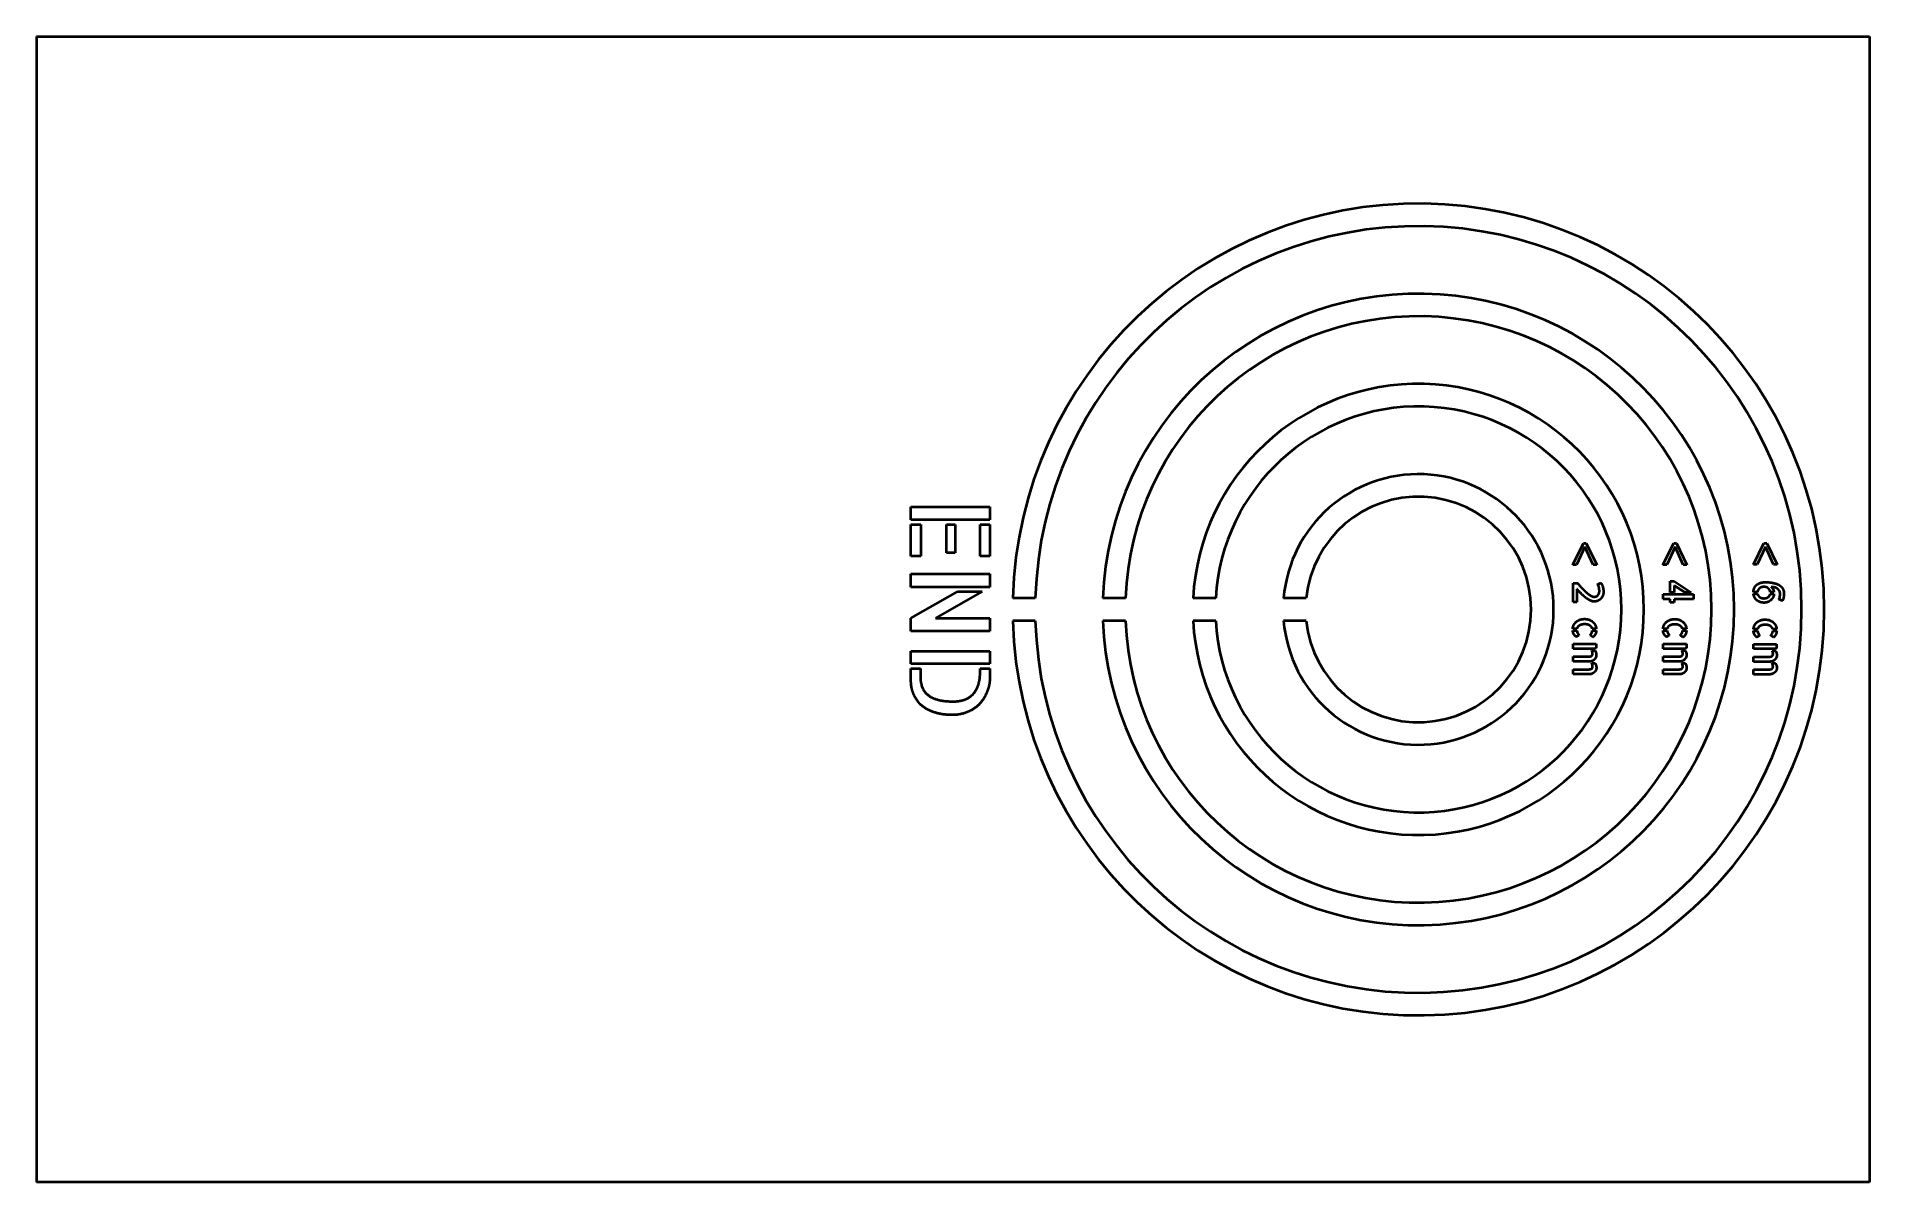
# Model space of a CAD drawing. Header units: inches. Extents: x 6 to 22, y -20 to -10.
import ezdxf

# ---------------------------------------------------------------- set-up
doc = ezdxf.new("R2010")
doc.units = ezdxf.units.IN
doc.header["$MEASUREMENT"] = 0
doc.layers.add('Visible', color=7, linetype='Continuous', lineweight=40)

msp = doc.modelspace()

# ---------------------------------------------------------------- linework, layer by layer
at = {"layer": 'Visible'}
for p, q in [((6, -10.039), (22, -10.039)), ((6, -10.039), (6, -20.039)), ((22, -10.039), (22, -20.039)), ((13.633, -14.144), (14.323, -14.144)), ((13.633, -14.258), (13.633, -14.144)), ((14.323, -14.144), (14.323, -14.258)), ((14.323, -14.258), (13.633, -14.258)), ((13.633, -14.297), (13.718, -14.297)), ((13.633, -14.575), (13.633, -14.297)), ((13.718, -14.297), (13.718, -14.575)), ((13.944, -14.546), (13.944, -14.297)), ((13.944, -14.297), (14.02, -14.297)), ((14.02, -14.297), (14.02, -14.546)), ((14.237, -14.575), (14.237, -14.297)), ((14.237, -14.297), (14.323, -14.297)), ((14.323, -14.297), (14.323, -14.575)), ((14.02, -14.546), (13.944, -14.546)), ((19.41, -14.65), (19.504, -14.459)), ((19.516, -14.493), (19.443, -14.65)), ((19.504, -14.459), (19.528, -14.459)), ((19.588, -14.65), (19.516, -14.493)), ((19.528, -14.459), (19.62, -14.65)), ((20.198, -14.65), (20.292, -14.459)), ((20.304, -14.493), (20.231, -14.65)), ((20.292, -14.459), (20.316, -14.459)), ((20.376, -14.65), (20.304, -14.493)), ((20.316, -14.459), (20.408, -14.65)), ((20.988, -14.648), (21.08, -14.459)), ((21.092, -14.493), (21.02, -14.648)), ((21.08, -14.459), (21.104, -14.459)), ((21.164, -14.648), (21.092, -14.493)), ((21.104, -14.459), (21.196, -14.648)), ((13.718, -14.575), (13.633, -14.575)), ((14.323, -14.575), (14.237, -14.575)), ((19.443, -14.65), (19.41, -14.65)), ((19.62, -14.65), (19.588, -14.65)), ((20.231, -14.65), (20.198, -14.65)), ((20.408, -14.65), (20.376, -14.65)), ((21.02, -14.648), (20.988, -14.648)), ((21.196, -14.648), (21.164, -14.648)), ((13.633, -14.843), (13.633, -14.729)), ((13.633, -14.729), (14.323, -14.729)), ((14.323, -14.843), (13.633, -14.843)), ((14.323, -14.729), (14.323, -14.843)), ((19.413, -14.974), (19.413, -14.81)), ((19.413, -14.81), (19.453, -14.81)), ((19.447, -14.862), (19.447, -14.974)), ((19.628, -14.82), (19.655, -14.807)), ((20.262, -14.891), (20.262, -14.792)), ((20.262, -14.792), (20.296, -14.792)), ((20.296, -14.792), (20.443, -14.891)), ((20.392, -14.891), (20.296, -14.83)), ((20.296, -14.83), (20.296, -14.891)), ((13.633, -15.114), (14.041, -14.881)), ((14.256, -14.881), (13.847, -15.114)), ((14.041, -14.881), (14.256, -14.881)), ((14.718, -14.941), (14.521, -14.941)), ((15.506, -14.941), (15.309, -14.941)), ((16.294, -14.941), (16.097, -14.941)), ((17.084, -14.941), (16.886, -14.941)), ((19.447, -14.974), (19.413, -14.974)), ((20.201, -14.949), (20.201, -14.906)), ((20.201, -14.906), (20.464, -14.906)), ((20.262, -14.949), (20.201, -14.949)), ((20.296, -14.891), (20.262, -14.891)), ((20.262, -14.977), (20.262, -14.949)), ((20.296, -14.977), (20.262, -14.977)), ((20.464, -14.949), (20.296, -14.949)), ((20.296, -14.949), (20.296, -14.977)), ((20.443, -14.891), (20.392, -14.891)), ((20.464, -14.906), (20.464, -14.949)), ((21.023, -14.887), (20.988, -14.887)), ((20.988, -14.902), (21.023, -14.902)), ((21.167, -14.887), (21.135, -14.887)), ((21.135, -14.902), (21.167, -14.902)), ((21.24, -14.964), (21.211, -14.95)), ((13.633, -15.228), (13.633, -15.114)), ((13.847, -15.114), (14.323, -15.114)), ((14.323, -15.114), (14.323, -15.228)), ((14.718, -15.138), (14.521, -15.138)), ((15.506, -15.138), (15.309, -15.138)), ((16.294, -15.138), (16.097, -15.138)), ((17.084, -15.138), (16.886, -15.138)), ((14.323, -15.228), (13.633, -15.228)), ((19.447, -15.208), (19.411, -15.208)), ((19.411, -15.222), (19.447, -15.222)), ((19.413, -15.382), (19.413, -15.338)), ((19.413, -15.338), (19.615, -15.338)), ((19.464, -15.262), (19.441, -15.278)), ((19.586, -15.282), (19.563, -15.263)), ((19.616, -15.208), (19.581, -15.208)), ((19.581, -15.222), (19.616, -15.222)), ((19.615, -15.338), (19.615, -15.377)), ((20.235, -15.209), (20.199, -15.209)), ((20.199, -15.223), (20.235, -15.223)), ((20.201, -15.382), (20.201, -15.339)), ((20.201, -15.339), (20.403, -15.339)), ((20.252, -15.263), (20.229, -15.279)), ((20.374, -15.283), (20.35, -15.263)), ((20.403, -15.209), (20.368, -15.209)), ((20.369, -15.223), (20.403, -15.223)), ((20.403, -15.339), (20.403, -15.378)), ((21.024, -15.212), (20.989, -15.212)), ((20.989, -15.226), (21.024, -15.226)), ((20.99, -15.384), (20.99, -15.341)), ((20.99, -15.341), (21.19, -15.341)), ((21.041, -15.266), (21.018, -15.281)), ((21.162, -15.285), (21.139, -15.266)), ((21.191, -15.212), (21.157, -15.212)), ((21.157, -15.226), (21.191, -15.226)), ((21.19, -15.341), (21.19, -15.38)), ((13.633, -15.403), (14.323, -15.403)), ((13.633, -15.515), (13.633, -15.403)), ((14.323, -15.515), (13.633, -15.515)), ((14.323, -15.403), (14.323, -15.515)), ((19.594, -15.382), (19.413, -15.382)), ((19.413, -15.493), (19.413, -15.45)), ((19.413, -15.45), (19.546, -15.45)), ((19.526, -15.493), (19.413, -15.493)), ((19.577, -15.396), (19.605, -15.396)), ((19.577, -15.508), (19.605, -15.508)), ((19.615, -15.377), (19.594, -15.382)), ((20.382, -15.382), (20.201, -15.382)), ((20.201, -15.494), (20.201, -15.45)), ((20.201, -15.45), (20.334, -15.45)), ((20.314, -15.494), (20.201, -15.494)), ((20.364, -15.397), (20.392, -15.397)), ((20.364, -15.508), (20.392, -15.508)), ((20.403, -15.378), (20.382, -15.382)), ((21.17, -15.384), (20.99, -15.384)), ((20.99, -15.495), (20.99, -15.452)), ((20.99, -15.452), (21.122, -15.452)), ((21.103, -15.495), (20.99, -15.495)), ((21.152, -15.399), (21.18, -15.399)), ((21.152, -15.509), (21.18, -15.509)), ((21.19, -15.38), (21.17, -15.384)), ((13.633, -15.664), (13.633, -15.553)), ((13.633, -15.553), (13.715, -15.553)), ((13.715, -15.553), (13.715, -15.626)), ((14.237, -15.581), (14.237, -15.553)), ((14.237, -15.553), (14.323, -15.553)), ((14.323, -15.553), (14.323, -15.611)), ((19.413, -15.605), (19.413, -15.562)), ((19.413, -15.562), (19.523, -15.562)), ((19.55, -15.605), (19.413, -15.605)), ((20.201, -15.605), (20.201, -15.562)), ((20.201, -15.562), (20.311, -15.562)), ((20.338, -15.605), (20.201, -15.605)), ((20.99, -15.606), (20.99, -15.563)), ((20.99, -15.563), (21.099, -15.563)), ((21.126, -15.606), (20.99, -15.606)), ((22, -20.039), (6, -20.039))]:
    msp.add_line(p, q, dxfattribs=at)
for radius, start, end in [(3.543, 181.5918, 178.4082), (3.346, 181.6854, 178.3146), (2.756, 182.0467, 177.9533), (2.559, 182.2042, 177.7958), (1.969, 182.866, 177.134), (1.772, 183.1847, 176.8153), (1.181, 184.7802, 175.2198), (0.984, 185.7392, 174.2608)]:
    msp.add_arc((18.063, -15.039), radius, start, end, dxfattribs=at)
for points in [[(19.464, -14.879), (19.454, -14.869), (19.447, -14.862)], [(19.453, -14.81), (19.459, -14.816), (19.468, -14.828)], [(19.486, -14.902), (19.474, -14.89), (19.464, -14.879)], [(19.468, -14.828), (19.478, -14.839), (19.49, -14.852)], [(19.49, -14.852), (19.503, -14.866), (19.517, -14.879)], [(19.517, -14.879), (19.53, -14.892), (19.544, -14.903)], [(19.635, -14.831), (19.632, -14.826), (19.628, -14.82)], [(19.639, -14.843), (19.638, -14.836), (19.635, -14.831)], [(19.642, -14.859), (19.641, -14.85), (19.639, -14.843)], [(19.643, -14.882), (19.643, -14.868), (19.642, -14.859)], [(19.655, -14.807), (19.661, -14.813), (19.665, -14.823)], [(19.665, -14.823), (19.67, -14.832), (19.673, -14.843)], [(19.673, -14.843), (19.676, -14.853), (19.677, -14.863)], [(19.677, -14.863), (19.679, -14.873), (19.679, -14.882)], [(20.988, -14.887), (20.989, -14.865), (20.997, -14.849)], [(20.997, -14.849), (21.005, -14.833), (21.019, -14.822)], [(21.019, -14.822), (21.033, -14.811), (21.052, -14.806)], [(21.029, -14.869), (21.024, -14.877), (21.023, -14.887)], [(21.041, -14.855), (21.033, -14.861), (21.029, -14.869)], [(21.058, -14.845), (21.048, -14.849), (21.041, -14.855)], [(21.052, -14.806), (21.071, -14.801), (21.093, -14.801)], [(21.08, -14.842), (21.068, -14.842), (21.058, -14.845)], [(21.101, -14.845), (21.091, -14.842), (21.08, -14.842)], [(21.093, -14.801), (21.14, -14.801), (21.171, -14.81)], [(21.118, -14.855), (21.111, -14.849), (21.101, -14.845)], [(21.13, -14.869), (21.125, -14.861), (21.118, -14.855)], [(21.135, -14.887), (21.134, -14.877), (21.13, -14.869)], [(21.173, -14.847), (21.159, -14.843), (21.144, -14.843)], [(21.144, -14.843), (21.144, -14.844), (21.144, -14.845)], [(21.144, -14.845), (21.144, -14.846), (21.145, -14.846)], [(21.145, -14.846), (21.152, -14.85), (21.159, -14.861)], [(21.159, -14.861), (21.165, -14.872), (21.167, -14.887)], [(21.171, -14.81), (21.203, -14.818), (21.221, -14.832)], [(21.197, -14.857), (21.186, -14.85), (21.173, -14.847)], [(21.214, -14.875), (21.208, -14.864), (21.197, -14.857)], [(21.221, -14.9), (21.221, -14.886), (21.214, -14.875)], [(21.221, -14.832), (21.239, -14.846), (21.246, -14.863)], [(21.246, -14.863), (21.254, -14.88), (21.254, -14.896)], [(19.512, -14.926), (19.498, -14.914), (19.486, -14.902)], [(19.54, -14.948), (19.526, -14.938), (19.512, -14.926)], [(19.57, -14.964), (19.555, -14.958), (19.54, -14.948)], [(19.544, -14.903), (19.559, -14.914), (19.572, -14.921)], [(19.599, -14.97), (19.585, -14.97), (19.57, -14.964)], [(19.572, -14.921), (19.586, -14.928), (19.598, -14.928)], [(19.598, -14.928), (19.611, -14.928), (19.619, -14.924)], [(19.626, -14.965), (19.612, -14.97), (19.599, -14.97)], [(19.619, -14.924), (19.628, -14.919), (19.633, -14.912)], [(19.652, -14.949), (19.64, -14.96), (19.626, -14.965)], [(19.633, -14.912), (19.638, -14.906), (19.64, -14.898)], [(19.64, -14.898), (19.643, -14.889), (19.643, -14.882)], [(19.671, -14.922), (19.664, -14.938), (19.652, -14.949)], [(19.679, -14.882), (19.679, -14.905), (19.671, -14.922)], [(20.995, -14.928), (20.99, -14.914), (20.988, -14.902)], [(21.012, -14.953), (21.001, -14.942), (20.995, -14.928)], [(21.041, -14.972), (21.023, -14.965), (21.012, -14.953)], [(21.023, -14.902), (21.027, -14.919), (21.042, -14.931)], [(21.083, -14.98), (21.058, -14.98), (21.041, -14.972)], [(21.042, -14.931), (21.058, -14.942), (21.08, -14.942)], [(21.08, -14.942), (21.102, -14.942), (21.117, -14.931)], [(21.113, -14.974), (21.098, -14.98), (21.083, -14.98)], [(21.139, -14.959), (21.128, -14.969), (21.113, -14.974)], [(21.117, -14.931), (21.131, -14.92), (21.135, -14.902)], [(21.159, -14.934), (21.151, -14.948), (21.139, -14.959)], [(21.167, -14.902), (21.167, -14.919), (21.159, -14.934)], [(21.211, -14.95), (21.217, -14.94), (21.219, -14.928)], [(21.219, -14.928), (21.221, -14.916), (21.221, -14.9)], [(21.251, -14.934), (21.249, -14.951), (21.24, -14.964)], [(21.254, -14.896), (21.254, -14.916), (21.251, -14.934)], [(19.411, -15.208), (19.412, -15.188), (19.421, -15.172)], [(19.421, -15.172), (19.429, -15.156), (19.443, -15.145)], [(19.443, -15.145), (19.457, -15.134), (19.475, -15.128)], [(19.454, -15.191), (19.448, -15.198), (19.447, -15.208)], [(19.469, -15.179), (19.46, -15.184), (19.454, -15.191)], [(19.49, -15.171), (19.478, -15.174), (19.469, -15.179)], [(19.475, -15.128), (19.493, -15.122), (19.514, -15.122)], [(19.515, -15.168), (19.502, -15.168), (19.49, -15.171)], [(19.514, -15.122), (19.534, -15.122), (19.552, -15.128)], [(19.559, -15.179), (19.541, -15.168), (19.515, -15.168)], [(19.552, -15.128), (19.57, -15.134), (19.584, -15.146)], [(19.581, -15.208), (19.577, -15.19), (19.559, -15.179)], [(19.584, -15.146), (19.597, -15.157), (19.606, -15.173)], [(19.606, -15.173), (19.614, -15.188), (19.616, -15.208)], [(20.199, -15.209), (20.2, -15.189), (20.209, -15.173)], [(20.209, -15.173), (20.217, -15.157), (20.231, -15.146)], [(20.231, -15.146), (20.245, -15.135), (20.263, -15.129)], [(20.242, -15.192), (20.236, -15.199), (20.235, -15.209)], [(20.257, -15.18), (20.248, -15.185), (20.242, -15.192)], [(20.278, -15.172), (20.266, -15.175), (20.257, -15.18)], [(20.263, -15.129), (20.281, -15.123), (20.302, -15.123)], [(20.303, -15.169), (20.289, -15.169), (20.278, -15.172)], [(20.302, -15.123), (20.322, -15.123), (20.34, -15.129)], [(20.346, -15.18), (20.328, -15.169), (20.303, -15.169)], [(20.34, -15.129), (20.358, -15.135), (20.371, -15.147)], [(20.368, -15.209), (20.365, -15.191), (20.346, -15.18)], [(20.371, -15.147), (20.385, -15.158), (20.393, -15.174)], [(20.393, -15.174), (20.402, -15.189), (20.403, -15.209)], [(20.989, -15.212), (20.99, -15.192), (20.998, -15.177)], [(20.998, -15.177), (21.006, -15.161), (21.02, -15.15)], [(21.02, -15.15), (21.034, -15.139), (21.052, -15.133)], [(21.031, -15.195), (21.025, -15.203), (21.024, -15.212)], [(21.046, -15.183), (21.037, -15.188), (21.031, -15.195)], [(21.067, -15.175), (21.055, -15.178), (21.046, -15.183)], [(21.052, -15.133), (21.07, -15.127), (21.09, -15.127)], [(21.091, -15.173), (21.078, -15.173), (21.067, -15.175)], [(21.09, -15.127), (21.11, -15.127), (21.128, -15.133)], [(21.135, -15.183), (21.117, -15.173), (21.091, -15.173)], [(21.128, -15.133), (21.146, -15.139), (21.159, -15.15)], [(21.157, -15.212), (21.153, -15.194), (21.135, -15.183)], [(21.159, -15.15), (21.173, -15.162), (21.181, -15.177)], [(21.181, -15.177), (21.19, -15.193), (21.191, -15.212)], [(19.42, -15.254), (19.412, -15.241), (19.411, -15.222)], [(19.441, -15.278), (19.427, -15.267), (19.42, -15.254)], [(19.447, -15.222), (19.448, -15.235), (19.453, -15.245)], [(19.453, -15.245), (19.458, -15.254), (19.464, -15.262)], [(19.563, -15.263), (19.569, -15.257), (19.575, -15.248)], [(19.575, -15.248), (19.58, -15.238), (19.581, -15.222)], [(19.607, -15.256), (19.6, -15.271), (19.586, -15.282)], [(19.616, -15.222), (19.615, -15.242), (19.607, -15.256)], [(20.208, -15.255), (20.2, -15.242), (20.199, -15.223)], [(20.229, -15.279), (20.215, -15.268), (20.208, -15.255)], [(20.235, -15.223), (20.236, -15.236), (20.241, -15.245)], [(20.241, -15.245), (20.246, -15.254), (20.252, -15.263)], [(20.35, -15.263), (20.357, -15.258), (20.362, -15.249)], [(20.362, -15.249), (20.368, -15.239), (20.369, -15.223)], [(20.395, -15.257), (20.388, -15.271), (20.374, -15.283)], [(20.403, -15.223), (20.402, -15.243), (20.395, -15.257)], [(20.997, -15.258), (20.99, -15.245), (20.989, -15.226)], [(21.018, -15.281), (21.004, -15.27), (20.997, -15.258)], [(21.024, -15.226), (21.025, -15.239), (21.03, -15.248)], [(21.03, -15.248), (21.035, -15.257), (21.041, -15.266)], [(21.139, -15.266), (21.145, -15.261), (21.15, -15.251)], [(21.15, -15.251), (21.156, -15.242), (21.157, -15.226)], [(21.183, -15.26), (21.175, -15.274), (21.162, -15.285)], [(21.191, -15.226), (21.19, -15.246), (21.183, -15.26)], [(19.544, -15.494), (19.536, -15.493), (19.526, -15.493)], [(19.56, -15.493), (19.553, -15.494), (19.544, -15.494)], [(19.546, -15.45), (19.557, -15.45), (19.566, -15.448)], [(19.576, -15.491), (19.568, -15.493), (19.56, -15.493)], [(19.566, -15.448), (19.574, -15.446), (19.579, -15.441)], [(19.589, -15.484), (19.583, -15.489), (19.576, -15.491)], [(19.582, -15.413), (19.581, -15.405), (19.577, -15.396)], [(19.583, -15.527), (19.582, -15.519), (19.577, -15.508)], [(19.579, -15.441), (19.584, -15.436), (19.584, -15.426)], [(19.584, -15.426), (19.584, -15.422), (19.582, -15.413)], [(19.61, -15.462), (19.603, -15.474), (19.589, -15.484)], [(19.605, -15.396), (19.61, -15.405), (19.613, -15.415)], [(19.605, -15.508), (19.611, -15.518), (19.614, -15.528)], [(19.616, -15.435), (19.616, -15.451), (19.61, -15.462)], [(19.613, -15.415), (19.616, -15.425), (19.616, -15.435)], [(20.332, -15.494), (20.323, -15.494), (20.314, -15.494)], [(20.348, -15.493), (20.34, -15.494), (20.332, -15.494)], [(20.334, -15.45), (20.345, -15.45), (20.353, -15.448)], [(20.363, -15.491), (20.356, -15.493), (20.348, -15.493)], [(20.353, -15.448), (20.362, -15.446), (20.367, -15.441)], [(20.377, -15.485), (20.371, -15.489), (20.363, -15.491)], [(20.37, -15.414), (20.368, -15.405), (20.364, -15.397)], [(20.37, -15.527), (20.369, -15.519), (20.364, -15.508)], [(20.367, -15.441), (20.371, -15.436), (20.371, -15.426)], [(20.371, -15.426), (20.371, -15.422), (20.37, -15.414)], [(20.397, -15.463), (20.39, -15.474), (20.377, -15.485)], [(20.392, -15.397), (20.398, -15.406), (20.401, -15.415)], [(20.392, -15.508), (20.398, -15.518), (20.401, -15.528)], [(20.404, -15.435), (20.404, -15.451), (20.397, -15.463)], [(20.401, -15.415), (20.404, -15.425), (20.404, -15.435)], [(21.12, -15.495), (21.112, -15.495), (21.103, -15.495)], [(21.136, -15.495), (21.129, -15.495), (21.12, -15.495)], [(21.122, -15.452), (21.133, -15.452), (21.141, -15.45)], [(21.152, -15.492), (21.144, -15.494), (21.136, -15.495)], [(21.141, -15.45), (21.15, -15.447), (21.155, -15.442)], [(21.158, -15.415), (21.156, -15.407), (21.152, -15.399)], [(21.165, -15.486), (21.159, -15.49), (21.152, -15.492)], [(21.158, -15.528), (21.157, -15.52), (21.152, -15.509)], [(21.155, -15.442), (21.159, -15.438), (21.159, -15.428)], [(21.159, -15.428), (21.159, -15.424), (21.158, -15.415)], [(21.185, -15.464), (21.178, -15.475), (21.165, -15.486)], [(21.18, -15.399), (21.185, -15.407), (21.189, -15.417)], [(21.18, -15.509), (21.186, -15.519), (21.189, -15.529)], [(21.192, -15.436), (21.192, -15.453), (21.185, -15.464)], [(21.189, -15.417), (21.192, -15.427), (21.192, -15.436)], [(13.636, -15.704), (13.633, -15.677), (13.633, -15.664)], [(13.715, -15.626), (13.715, -15.74), (13.788, -15.791)], [(14.216, -15.712), (14.237, -15.661), (14.237, -15.581)], [(14.323, -15.611), (14.323, -15.698), (14.295, -15.763)], [(19.523, -15.562), (19.535, -15.562), (19.546, -15.562)], [(19.546, -15.562), (19.557, -15.562), (19.566, -15.56)], [(19.577, -15.601), (19.565, -15.605), (19.55, -15.605)], [(19.566, -15.56), (19.574, -15.558), (19.579, -15.553)], [(19.598, -15.588), (19.589, -15.596), (19.577, -15.601)], [(19.579, -15.553), (19.584, -15.548), (19.584, -15.538)], [(19.584, -15.538), (19.584, -15.535), (19.583, -15.527)], [(19.612, -15.569), (19.607, -15.58), (19.598, -15.588)], [(19.617, -15.547), (19.617, -15.559), (19.612, -15.569)], [(19.614, -15.528), (19.617, -15.538), (19.617, -15.547)], [(20.311, -15.562), (20.323, -15.562), (20.334, -15.562)], [(20.334, -15.562), (20.345, -15.562), (20.353, -15.56)], [(20.365, -15.601), (20.352, -15.605), (20.338, -15.605)], [(20.353, -15.56), (20.362, -15.558), (20.367, -15.553)], [(20.386, -15.588), (20.377, -15.596), (20.365, -15.601)], [(20.367, -15.553), (20.371, -15.548), (20.371, -15.538)], [(20.371, -15.538), (20.371, -15.536), (20.37, -15.527)], [(20.4, -15.57), (20.395, -15.58), (20.386, -15.588)], [(20.405, -15.547), (20.405, -15.559), (20.4, -15.57)], [(20.401, -15.528), (20.405, -15.538), (20.405, -15.547)], [(21.099, -15.563), (21.111, -15.563), (21.122, -15.563)], [(21.122, -15.563), (21.133, -15.563), (21.141, -15.56)], [(21.153, -15.601), (21.141, -15.606), (21.126, -15.606)], [(21.141, -15.56), (21.15, -15.558), (21.155, -15.554)], [(21.174, -15.589), (21.165, -15.597), (21.153, -15.601)], [(21.155, -15.554), (21.159, -15.549), (21.159, -15.539)], [(21.159, -15.539), (21.159, -15.536), (21.158, -15.528)], [(21.188, -15.57), (21.183, -15.581), (21.174, -15.589)], [(21.193, -15.547), (21.193, -15.559), (21.188, -15.57)], [(21.189, -15.529), (21.193, -15.539), (21.193, -15.547)], [(13.651, -15.764), (13.639, -15.731), (13.636, -15.704)], [(13.686, -15.832), (13.663, -15.797), (13.651, -15.764)], [(13.75, -15.895), (13.71, -15.867), (13.686, -15.832)], [(13.788, -15.791), (13.861, -15.842), (14, -15.842)], [(14, -15.842), (14.043, -15.842), (14.085, -15.831)], [(14.085, -15.831), (14.127, -15.821), (14.161, -15.792)], [(14.161, -15.792), (14.195, -15.762), (14.216, -15.712)], [(14.295, -15.763), (14.267, -15.829), (14.222, -15.873)], [(13.851, -15.941), (13.791, -15.923), (13.75, -15.895)], [(13.997, -15.96), (13.912, -15.96), (13.851, -15.941)], [(14.117, -15.938), (14.059, -15.96), (13.997, -15.96)], [(14.222, -15.873), (14.176, -15.916), (14.117, -15.938)]]:
    msp.add_open_spline(points, degree=2, dxfattribs=at)

doc.saveas('drawing.dxf')
